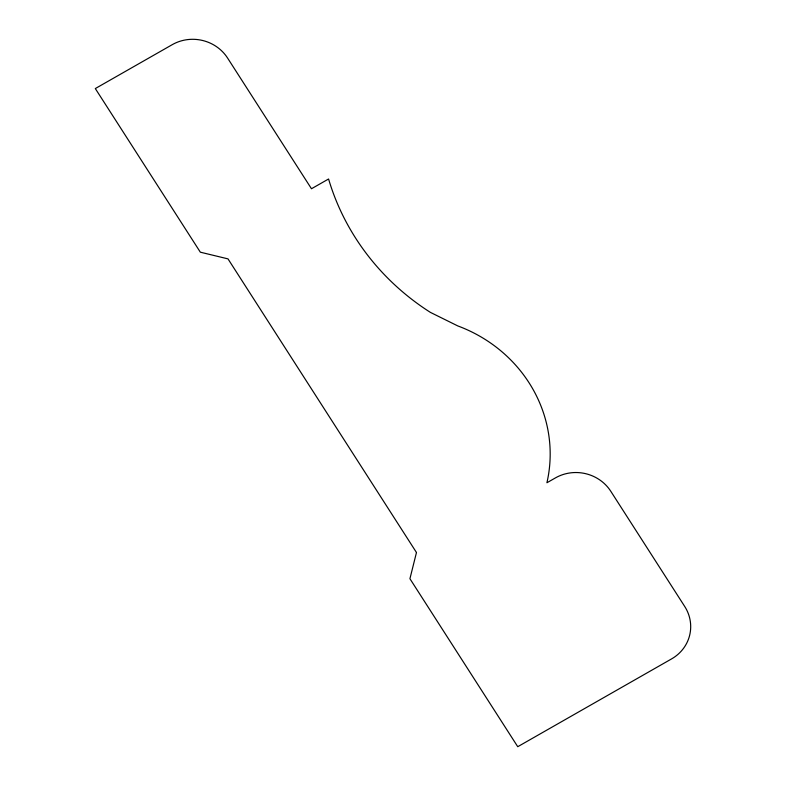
<?xml version="1.0" encoding="UTF-8"?>
<svg xmlns="http://www.w3.org/2000/svg" width="786" height="786" viewBox="0 0 786 786"><rect width="100%" height="100%" fill="white"/><g stroke="black" fill="none" stroke-linecap="round" stroke-linejoin="round"><path stroke-width="1.18" d="M416.472 552.509L409.928 578.722L517.748 746.7L671.627 658.874A40.253 38.2 10 0 0 684.704 606.448L610.781 491.27A40.253 38.2 10 0 0 555.456 477.888L546.909 482.761A142.011 134.75 10 0 0 457.786 325.925L430.404 312.386A244.613 232.106 10 0 1 328.577 178.992L311.472 188.748L227.576 58.036A40.253 38.2 10 0 0 172.262 44.655L95.312 88.563L200.342 252.188L227.999 258.879L416.472 552.509"/></g></svg>
